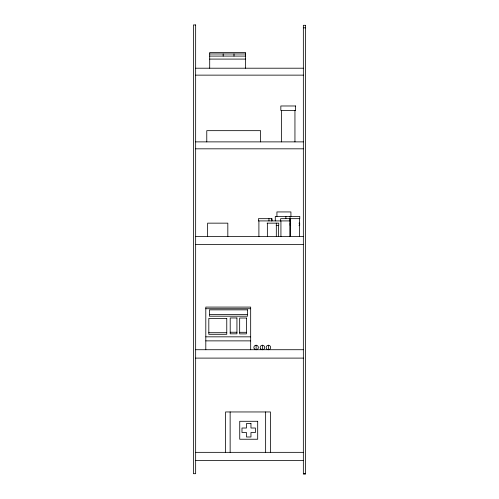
<?xml version="1.0" encoding="UTF-8"?>
<svg xmlns="http://www.w3.org/2000/svg" width="499" height="499" viewBox="0 0 499 499"><rect width="100%" height="100%" fill="white"/><g stroke="black" fill="none" stroke-linecap="round" stroke-linejoin="round"><path stroke-width="0.75" d="M303.348 27.819L305.594 27.819M209.699 53.961L245.595 53.961M209.699 56.088L245.595 56.088M209.699 59.088L245.595 59.088M195.652 68.207L303.348 68.207M195.652 75.137L303.348 75.137M195.652 141.878L303.348 141.878M195.652 148.821L303.348 148.821M267.084 223.153L278.748 223.153L278.748 225.398L276.184 225.398M290.699 223.153L290.181 223.153L290.181 225.398L290.699 225.398M298.976 223.153L299.674 223.153L299.674 225.398L298.976 225.398M195.652 236.62L303.348 236.62M195.652 244.466L303.348 244.466M205.8 308.725L250.673 308.725M209.374 314.613L247.516 314.613M230.207 332.247L236.938 332.247M239.663 332.309L246.394 332.309M208.813 332.708L226.764 332.708M205.8 336.831L250.673 336.831M205.8 340.873L250.673 340.873M195.652 349.724L303.348 349.724M195.652 358.107L303.348 358.107M195.652 452.344L303.348 452.344M195.652 460.589L303.348 460.589M303.348 473.694L305.594 473.694M299.381 218.668L299.4 236.62M294.946 110.466L294.946 141.878M290.923 216.423L290.923 211.938L276.926 211.938L276.926 216.423M290.474 218.668L290.455 236.62M290.119 218.668L290.119 220.914L258.432 220.914L258.432 218.668L271.974 218.668L271.974 220.914M290.081 216.423L290.081 218.668M289.832 218.668L289.832 236.62M285.865 216.423L285.865 218.668M281.486 110.466L281.486 141.878M280.931 220.914L280.931 236.62M280.644 220.914L280.644 218.668L299.774 218.668L299.774 216.423L275.28 216.423L275.28 220.914M278.373 225.398L278.373 236.62M276.321 223.153L276.321 236.62M271.73 218.668L271.73 220.914M270.439 452.344L270.439 411.956L225.567 411.956L225.567 452.344M268.961 218.668L268.961 220.914M268.406 345.239L268.406 349.724M267.358 223.153L267.358 236.62M265.636 411.956L265.636 452.344M262.43 345.239L262.43 349.724M260.621 141.878L260.621 130.663L206.773 130.663L206.773 141.878M258.9 220.914L258.9 236.62M256.112 345.239L256.112 349.724M250.673 349.724L250.673 307.091L205.8 307.091L205.8 349.724M245.595 68.207L245.595 52.501L209.699 52.501L209.699 68.207M234 53.961L234 56.088M230.139 411.956L230.139 452.344M227.825 236.62L227.825 223.153L207.634 223.153L207.634 236.62M223.159 53.961L223.159 56.088M195.652 24.95L193.406 24.95L193.406 473.694L195.652 473.694L195.652 24.95M305.594 25.306L303.348 25.306L303.348 474.05L305.594 474.05L305.594 25.306M295.595 105.981L280.831 105.981L280.831 110.466L295.595 110.466L295.595 105.981M247.516 309.854L209.374 309.854L209.374 316.198L247.516 316.198L247.516 309.854M236.938 317.963L230.207 317.963L230.207 333.831L236.938 333.831L236.938 317.963M246.394 318.031L239.663 318.031L239.663 333.893L246.394 333.893L246.394 318.031M226.764 318.431L208.813 318.431L208.813 334.299L226.764 334.299L226.764 318.431M257.69 421.287L239.738 421.287L239.738 439.239L257.69 439.239L257.69 421.287M250.96 423.532L246.469 423.532L246.469 428.017L241.984 428.017L241.984 432.508L246.469 432.508L246.469 436.993L250.96 436.993L250.96 432.508L255.444 432.508L255.444 428.017L250.96 428.017L250.96 423.532M260.846 349.069A2.246 2.246 0 0 0 264.601 348.059A2.246 2.246 0 0 0 261.85 345.314A2.246 2.246 0 0 0 260.846 349.069M254.527 349.069A2.246 2.246 0 0 0 258.282 348.059A2.246 2.246 0 0 0 255.532 345.314A2.246 2.246 0 0 0 254.527 349.069M267.289 349.425A2.246 2.246 0 0 0 270.651 347.479A2.246 2.246 0 0 0 267.289 345.539A2.246 2.246 0 0 0 267.289 349.425"/></g></svg>
